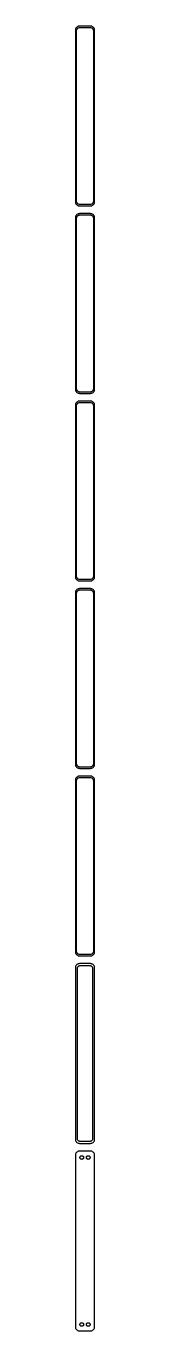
# Model space of a CAD drawing. Header units: metres. Extents: x -11 to 11, y 3180 to 6456.
# Drawn here: x -11 to 11, y 3180 to 4704 of the extents above; entities that cross this region are included whole.
import ezdxf

# ---------------------------------------------------------------- set-up
doc = ezdxf.new("R2010")
doc.units = ezdxf.units.M

msp = doc.modelspace()

# ---------------------------------------------------------------- linework, layer by layer
for p, q in [((-11.2106, 4699.63), (-11.25, 4699)), ((-11.25, 4699), (-11.25, 4499)), ((-11.0929, 4700.24), (-11.2106, 4699.63)), ((-10.8989, 4700.84), (-11.0929, 4700.24)), ((-10.6315, 4701.41), (-10.8989, 4700.84)), ((-10.2951, 4701.94), (-10.6315, 4701.41)), ((-9.89484, 4702.42), (-10.2951, 4701.94)), ((-9.43712, 4702.85), (-9.89484, 4702.42)), ((-9.75, 4698.5), (-9.71844, 4699)), ((-9.75, 4499.5), (-9.75, 4698.5)), ((-9.71844, 4699), (-9.62433, 4699.49)), ((-9.62433, 4699.49), (-9.4691, 4699.97)), ((-9.4691, 4699.97), (-9.25522, 4700.43)), ((-8.92912, 4703.22), (-9.43712, 4702.85)), ((-9.25522, 4700.43), (-8.98605, 4700.85)), ((-8.98605, 4700.85), (-8.66586, 4701.24)), ((-8.37889, 4703.52), (-8.92912, 4703.22)), ((-8.66586, 4701.24), (-8.29968, 4701.58)), ((-7.79507, 4703.76), (-8.37889, 4703.52)), ((-8.29968, 4701.58), (-7.8933, 4701.88)), ((-7.8933, 4701.88), (-7.45311, 4702.12)), ((-7.1869, 4703.91), (-7.79507, 4703.76)), ((-7.45311, 4702.12), (-6.98605, 4702.3)), ((-6.56395, 4703.99), (-7.1869, 4703.91)), ((-6.98605, 4702.3), (-6.49951, 4702.43)), ((6.56395, 4703.99), (-6.56395, 4703.99)), ((-6.49951, 4702.43), (-6.00116, 4702.49)), ((-6.00116, 4702.49), (6.00116, 4702.49)), ((6.00116, 4702.49), (6.49951, 4702.43)), ((6.49951, 4702.43), (6.98605, 4702.3)), ((7.1869, 4703.91), (6.56395, 4703.99)), ((6.98605, 4702.3), (7.45311, 4702.12)), ((7.79507, 4703.76), (7.1869, 4703.91)), ((7.45311, 4702.12), (7.8933, 4701.88)), ((8.37889, 4703.52), (7.79507, 4703.76)), ((7.8933, 4701.88), (8.29968, 4701.58)), ((8.29968, 4701.58), (8.66586, 4701.24)), ((8.92912, 4703.22), (8.37889, 4703.52)), ((8.66586, 4701.24), (8.98605, 4700.85)), ((9.43712, 4702.85), (8.92912, 4703.22)), ((8.98605, 4700.85), (9.25522, 4700.43)), ((9.25522, 4700.43), (9.4691, 4699.97)), ((9.89484, 4702.42), (9.43712, 4702.85)), ((9.4691, 4699.97), (9.62433, 4699.49)), ((9.62433, 4699.49), (9.71844, 4699)), ((9.71844, 4699), (9.75, 4698.5)), ((9.75, 4698.5), (9.75, 4499.5)), ((10.2951, 4701.94), (9.89484, 4702.42)), ((10.6315, 4701.41), (10.2951, 4701.94)), ((10.8989, 4700.84), (10.6315, 4701.41)), ((11.0929, 4700.24), (10.8989, 4700.84)), ((11.2106, 4699.63), (11.0929, 4700.24)), ((11.25, 4699), (11.2106, 4699.63)), ((11.25, 4499), (11.25, 4699)), ((-11.25, 4499), (-11.2106, 4498.37)), ((-11.2106, 4498.37), (-11.0929, 4497.76)), ((-11.0929, 4497.76), (-10.8989, 4497.16)), ((-10.8989, 4497.16), (-10.6315, 4496.59)), ((-10.6315, 4496.59), (-10.2951, 4496.06)), ((-10.2951, 4496.06), (-9.89484, 4495.58)), ((-9.71844, 4499), (-9.75, 4499.5)), ((-9.62433, 4498.51), (-9.71844, 4499)), ((-9.4691, 4498.03), (-9.62433, 4498.51)), ((-9.25522, 4497.57), (-9.4691, 4498.03)), ((-8.98605, 4497.15), (-9.25522, 4497.57)), ((-8.66586, 4496.76), (-8.98605, 4497.15)), ((-8.29968, 4496.42), (-8.66586, 4496.76)), ((-7.8933, 4496.12), (-8.29968, 4496.42)), ((-7.45311, 4495.88), (-7.8933, 4496.12)), ((-6.98605, 4495.7), (-7.45311, 4495.88)), ((7.45311, 4495.88), (6.98605, 4495.7)), ((7.8933, 4496.12), (7.45311, 4495.88)), ((8.29968, 4496.42), (7.8933, 4496.12)), ((8.66586, 4496.76), (8.29968, 4496.42)), ((8.98605, 4497.15), (8.66586, 4496.76)), ((9.25522, 4497.57), (8.98605, 4497.15)), ((9.4691, 4498.03), (9.25522, 4497.57)), ((9.62433, 4498.51), (9.4691, 4498.03)), ((9.71844, 4499), (9.62433, 4498.51)), ((9.75, 4499.5), (9.71844, 4499)), ((9.89484, 4495.58), (10.2951, 4496.06)), ((10.2951, 4496.06), (10.6315, 4496.59)), ((10.6315, 4496.59), (10.8989, 4497.16)), ((10.8989, 4497.16), (11.0929, 4497.76)), ((11.0929, 4497.76), (11.2106, 4498.37)), ((11.2106, 4498.37), (11.25, 4499)), ((-11.2106, 4480.63), (-11.25, 4480)), ((-11.0929, 4481.24), (-11.2106, 4480.63)), ((-10.8989, 4481.84), (-11.0929, 4481.24)), ((-10.6315, 4482.41), (-10.8989, 4481.84)), ((-10.2951, 4482.94), (-10.6315, 4482.41)), ((-9.89484, 4483.42), (-10.2951, 4482.94)), ((-9.89484, 4495.58), (-9.43712, 4495.15)), ((-9.43712, 4483.85), (-9.89484, 4483.42)), ((-9.62433, 4480.49), (-9.4691, 4480.97)), ((-9.4691, 4480.97), (-9.25522, 4481.43)), ((-9.43712, 4495.15), (-8.92912, 4494.78)), ((-8.92912, 4484.22), (-9.43712, 4483.85)), ((-9.25522, 4481.43), (-8.98605, 4481.85)), ((-8.98605, 4481.85), (-8.66586, 4482.24)), ((-8.92912, 4494.78), (-8.37889, 4494.48)), ((-8.37889, 4484.52), (-8.92912, 4484.22)), ((-8.66586, 4482.24), (-8.29968, 4482.58)), ((-8.37889, 4494.48), (-7.79507, 4494.24)), ((-7.79507, 4484.76), (-8.37889, 4484.52)), ((-8.29968, 4482.58), (-7.8933, 4482.88)), ((-7.8933, 4482.88), (-7.45311, 4483.12)), ((-7.79507, 4494.24), (-7.1869, 4494.09)), ((-7.1869, 4484.91), (-7.79507, 4484.76)), ((-7.45311, 4483.12), (-6.98605, 4483.3)), ((-7.1869, 4494.09), (-6.56395, 4494.01)), ((-6.56395, 4484.99), (-7.1869, 4484.91)), ((-6.49951, 4495.57), (-6.98605, 4495.7)), ((-6.98605, 4483.3), (-6.49951, 4483.43)), ((-6.56395, 4494.01), (6.56395, 4494.01)), ((6.56395, 4484.99), (-6.56395, 4484.99)), ((-6.00116, 4495.51), (-6.49951, 4495.57)), ((-6.49951, 4483.43), (-6.00116, 4483.49)), ((6.00116, 4495.51), (-6.00116, 4495.51)), ((-6.00116, 4483.49), (6.00116, 4483.49)), ((6.49951, 4495.57), (6.00116, 4495.51)), ((6.00116, 4483.49), (6.49951, 4483.43)), ((6.98605, 4495.7), (6.49951, 4495.57)), ((6.49951, 4483.43), (6.98605, 4483.3)), ((6.56395, 4494.01), (7.1869, 4494.09)), ((7.1869, 4484.91), (6.56395, 4484.99)), ((6.98605, 4483.3), (7.45311, 4483.12)), ((7.1869, 4494.09), (7.79507, 4494.24)), ((7.79507, 4484.76), (7.1869, 4484.91)), ((7.45311, 4483.12), (7.8933, 4482.88)), ((7.79507, 4494.24), (8.37889, 4494.48)), ((8.37889, 4484.52), (7.79507, 4484.76)), ((7.8933, 4482.88), (8.29968, 4482.58)), ((8.29968, 4482.58), (8.66586, 4482.24)), ((8.37889, 4494.48), (8.92912, 4494.78)), ((8.92912, 4484.22), (8.37889, 4484.52)), ((8.66586, 4482.24), (8.98605, 4481.85)), ((8.92912, 4494.78), (9.43712, 4495.15)), ((9.43712, 4483.85), (8.92912, 4484.22)), ((8.98605, 4481.85), (9.25522, 4481.43)), ((9.25522, 4481.43), (9.4691, 4480.97)), ((9.43712, 4495.15), (9.89484, 4495.58)), ((9.89484, 4483.42), (9.43712, 4483.85)), ((9.4691, 4480.97), (9.62433, 4480.49)), ((10.2951, 4482.94), (9.89484, 4483.42)), ((10.6315, 4482.41), (10.2951, 4482.94)), ((10.8989, 4481.84), (10.6315, 4482.41)), ((11.0929, 4481.24), (10.8989, 4481.84)), ((11.2106, 4480.63), (11.0929, 4481.24)), ((11.25, 4480), (11.2106, 4480.63)), ((-11.25, 4480), (-11.25, 4280)), ((-9.75, 4479.5), (-9.71844, 4480)), ((-9.75, 4280.5), (-9.75, 4479.5)), ((-9.71844, 4480), (-9.62433, 4480.49)), ((9.62433, 4480.49), (9.71844, 4480)), ((9.71844, 4480), (9.75, 4479.5)), ((9.75, 4479.5), (9.75, 4280.5)), ((11.25, 4280), (11.25, 4480)), ((-11.25, 4280), (-11.2106, 4279.37)), ((-11.2106, 4279.37), (-11.0929, 4278.76)), ((-11.0929, 4278.76), (-10.8989, 4278.16)), ((-10.8989, 4278.16), (-10.6315, 4277.59)), ((-10.6315, 4277.59), (-10.2951, 4277.06)), ((-10.2951, 4277.06), (-9.89484, 4276.58)), ((-9.89484, 4276.58), (-9.43712, 4276.15)), ((-9.71844, 4280), (-9.75, 4280.5)), ((-9.62433, 4279.51), (-9.71844, 4280)), ((-9.4691, 4279.03), (-9.62433, 4279.51)), ((-9.25522, 4278.57), (-9.4691, 4279.03)), ((-9.43712, 4276.15), (-8.92912, 4275.78)), ((-8.98605, 4278.15), (-9.25522, 4278.57)), ((-8.66586, 4277.76), (-8.98605, 4278.15)), ((-8.92912, 4275.78), (-8.37889, 4275.48)), ((-8.29968, 4277.42), (-8.66586, 4277.76)), ((-8.37889, 4275.48), (-7.79507, 4275.24)), ((-7.8933, 4277.12), (-8.29968, 4277.42)), ((-7.45311, 4276.88), (-7.8933, 4277.12)), ((-7.79507, 4275.24), (-7.1869, 4275.09)), ((-6.98605, 4276.7), (-7.45311, 4276.88)), ((-7.1869, 4275.09), (-6.56395, 4275.01)), ((-6.49951, 4276.57), (-6.98605, 4276.7)), ((-6.56395, 4275.01), (6.56395, 4275.01)), ((-6.00116, 4276.51), (-6.49951, 4276.57)), ((6.00116, 4276.51), (-6.00116, 4276.51)), ((6.49951, 4276.57), (6.00116, 4276.51)), ((6.98605, 4276.7), (6.49951, 4276.57)), ((6.56395, 4275.01), (7.1869, 4275.09)), ((7.45311, 4276.88), (6.98605, 4276.7)), ((7.1869, 4275.09), (7.79507, 4275.24)), ((7.8933, 4277.12), (7.45311, 4276.88)), ((7.79507, 4275.24), (8.37889, 4275.48)), ((8.29968, 4277.42), (7.8933, 4277.12)), ((8.66586, 4277.76), (8.29968, 4277.42)), ((8.37889, 4275.48), (8.92912, 4275.78)), ((8.98605, 4278.15), (8.66586, 4277.76)), ((8.92912, 4275.78), (9.43712, 4276.15)), ((9.25522, 4278.57), (8.98605, 4278.15)), ((9.4691, 4279.03), (9.25522, 4278.57)), ((9.43712, 4276.15), (9.89484, 4276.58)), ((9.62433, 4279.51), (9.4691, 4279.03)), ((9.71844, 4280), (9.62433, 4279.51)), ((9.75, 4280.5), (9.71844, 4280)), ((9.89484, 4276.58), (10.2951, 4277.06)), ((10.2951, 4277.06), (10.6315, 4277.59)), ((10.6315, 4277.59), (10.8989, 4278.16)), ((10.8989, 4278.16), (11.0929, 4278.76)), ((11.0929, 4278.76), (11.2106, 4279.37)), ((11.2106, 4279.37), (11.25, 4280)), ((-11.2106, 4261.63), (-11.25, 4261)), ((-11.25, 4261), (-11.25, 4061)), ((-11.0929, 4262.24), (-11.2106, 4261.63)), ((-10.8989, 4262.84), (-11.0929, 4262.24)), ((-10.6315, 4263.41), (-10.8989, 4262.84)), ((-10.2951, 4263.94), (-10.6315, 4263.41)), ((-9.89484, 4264.42), (-10.2951, 4263.94)), ((-9.43712, 4264.85), (-9.89484, 4264.42)), ((-9.75, 4260.5), (-9.71844, 4261)), ((-9.75, 4061.5), (-9.75, 4260.5)), ((-9.71844, 4261), (-9.62433, 4261.49)), ((-9.62433, 4261.49), (-9.4691, 4261.97)), ((-9.4691, 4261.97), (-9.25522, 4262.43)), ((-8.92912, 4265.22), (-9.43712, 4264.85)), ((-9.25522, 4262.43), (-8.98605, 4262.85)), ((-8.98605, 4262.85), (-8.66586, 4263.24)), ((-8.37889, 4265.52), (-8.92912, 4265.22)), ((-8.66586, 4263.24), (-8.29968, 4263.58)), ((-7.79507, 4265.76), (-8.37889, 4265.52)), ((-8.29968, 4263.58), (-7.8933, 4263.88)), ((-7.8933, 4263.88), (-7.45311, 4264.12)), ((-7.1869, 4265.91), (-7.79507, 4265.76)), ((-7.45311, 4264.12), (-6.98605, 4264.3)), ((-6.56395, 4265.99), (-7.1869, 4265.91)), ((-6.98605, 4264.3), (-6.49951, 4264.43)), ((6.56395, 4265.99), (-6.56395, 4265.99)), ((-6.49951, 4264.43), (-6.00116, 4264.49)), ((-6.00116, 4264.49), (6.00116, 4264.49)), ((6.00116, 4264.49), (6.49951, 4264.43)), ((6.49951, 4264.43), (6.98605, 4264.3)), ((7.1869, 4265.91), (6.56395, 4265.99)), ((6.98605, 4264.3), (7.45311, 4264.12)), ((7.79507, 4265.76), (7.1869, 4265.91)), ((7.45311, 4264.12), (7.8933, 4263.88)), ((8.37889, 4265.52), (7.79507, 4265.76)), ((7.8933, 4263.88), (8.29968, 4263.58)), ((8.29968, 4263.58), (8.66586, 4263.24)), ((8.92912, 4265.22), (8.37889, 4265.52)), ((8.66586, 4263.24), (8.98605, 4262.85)), ((9.43712, 4264.85), (8.92912, 4265.22)), ((8.98605, 4262.85), (9.25522, 4262.43)), ((9.25522, 4262.43), (9.4691, 4261.97)), ((9.89484, 4264.42), (9.43712, 4264.85)), ((9.4691, 4261.97), (9.62433, 4261.49)), ((9.62433, 4261.49), (9.71844, 4261)), ((9.71844, 4261), (9.75, 4260.5)), ((9.75, 4260.5), (9.75, 4061.5)), ((10.2951, 4263.94), (9.89484, 4264.42)), ((10.6315, 4263.41), (10.2951, 4263.94)), ((10.8989, 4262.84), (10.6315, 4263.41)), ((11.0929, 4262.24), (10.8989, 4262.84)), ((11.2106, 4261.63), (11.0929, 4262.24)), ((11.25, 4261), (11.2106, 4261.63)), ((11.25, 4061), (11.25, 4261)), ((-11.25, 4061), (-11.2106, 4060.37)), ((-11.2106, 4060.37), (-11.0929, 4059.76)), ((-11.0929, 4059.76), (-10.8989, 4059.16)), ((-10.8989, 4059.16), (-10.6315, 4058.59)), ((-10.6315, 4058.59), (-10.2951, 4058.06)), ((-10.2951, 4058.06), (-9.89484, 4057.58)), ((-9.89484, 4057.58), (-9.43712, 4057.15)), ((-9.71844, 4061), (-9.75, 4061.5)), ((-9.62433, 4060.51), (-9.71844, 4061)), ((-9.4691, 4060.03), (-9.62433, 4060.51)), ((-9.25522, 4059.57), (-9.4691, 4060.03)), ((-9.43712, 4057.15), (-8.92912, 4056.78)), ((-8.98605, 4059.15), (-9.25522, 4059.57)), ((-8.66586, 4058.76), (-8.98605, 4059.15)), ((-8.92912, 4056.78), (-8.37889, 4056.48)), ((-8.29968, 4058.42), (-8.66586, 4058.76)), ((-8.37889, 4056.48), (-7.79507, 4056.24)), ((-7.8933, 4058.12), (-8.29968, 4058.42)), ((-7.45311, 4057.88), (-7.8933, 4058.12)), ((-7.79507, 4056.24), (-7.1869, 4056.09)), ((-6.98605, 4057.7), (-7.45311, 4057.88)), ((-7.1869, 4056.09), (-6.56395, 4056.01)), ((-6.49951, 4057.57), (-6.98605, 4057.7)), ((-6.56395, 4056.01), (6.56395, 4056.01)), ((-6.00116, 4057.51), (-6.49951, 4057.57)), ((6.00116, 4057.51), (-6.00116, 4057.51)), ((6.49951, 4057.57), (6.00116, 4057.51)), ((6.98605, 4057.7), (6.49951, 4057.57)), ((6.56395, 4056.01), (7.1869, 4056.09)), ((7.45311, 4057.88), (6.98605, 4057.7)), ((7.1869, 4056.09), (7.79507, 4056.24)), ((7.8933, 4058.12), (7.45311, 4057.88)), ((7.79507, 4056.24), (8.37889, 4056.48)), ((8.29968, 4058.42), (7.8933, 4058.12)), ((8.66586, 4058.76), (8.29968, 4058.42)), ((8.37889, 4056.48), (8.92912, 4056.78)), ((8.98605, 4059.15), (8.66586, 4058.76)), ((8.92912, 4056.78), (9.43712, 4057.15)), ((9.25522, 4059.57), (8.98605, 4059.15)), ((9.4691, 4060.03), (9.25522, 4059.57)), ((9.43712, 4057.15), (9.89484, 4057.58)), ((9.62433, 4060.51), (9.4691, 4060.03)), ((9.71844, 4061), (9.62433, 4060.51)), ((9.75, 4061.5), (9.71844, 4061)), ((9.89484, 4057.58), (10.2951, 4058.06)), ((10.2951, 4058.06), (10.6315, 4058.59)), ((10.6315, 4058.59), (10.8989, 4059.16)), ((10.8989, 4059.16), (11.0929, 4059.76)), ((11.0929, 4059.76), (11.2106, 4060.37)), ((11.2106, 4060.37), (11.25, 4061)), ((-11.2106, 4042.63), (-11.25, 4042)), ((-11.25, 4042), (-11.25, 3842)), ((-11.0929, 4043.24), (-11.2106, 4042.63)), ((-10.8989, 4043.84), (-11.0929, 4043.24)), ((-10.6315, 4044.41), (-10.8989, 4043.84)), ((-10.2951, 4044.94), (-10.6315, 4044.41)), ((-9.89484, 4045.42), (-10.2951, 4044.94)), ((-9.43712, 4045.85), (-9.89484, 4045.42)), ((-9.75, 4041.5), (-9.71844, 4042)), ((-9.75, 3842.5), (-9.75, 4041.5)), ((-9.71844, 4042), (-9.62433, 4042.49)), ((-9.62433, 4042.49), (-9.4691, 4042.97)), ((-9.4691, 4042.97), (-9.25522, 4043.43)), ((-8.92912, 4046.22), (-9.43712, 4045.85)), ((-9.25522, 4043.43), (-8.98605, 4043.85)), ((-8.98605, 4043.85), (-8.66586, 4044.24)), ((-8.37889, 4046.52), (-8.92912, 4046.22)), ((-8.66586, 4044.24), (-8.29968, 4044.58)), ((-7.79507, 4046.76), (-8.37889, 4046.52)), ((-8.29968, 4044.58), (-7.8933, 4044.88)), ((-7.8933, 4044.88), (-7.45311, 4045.12)), ((-7.1869, 4046.91), (-7.79507, 4046.76)), ((-7.45311, 4045.12), (-6.98605, 4045.3)), ((-6.56395, 4046.99), (-7.1869, 4046.91)), ((-6.98605, 4045.3), (-6.49951, 4045.43)), ((6.56395, 4046.99), (-6.56395, 4046.99)), ((-6.49951, 4045.43), (-6.00116, 4045.49)), ((-6.00116, 4045.49), (6.00116, 4045.49)), ((6.00116, 4045.49), (6.49951, 4045.43)), ((6.49951, 4045.43), (6.98605, 4045.3)), ((7.1869, 4046.91), (6.56395, 4046.99)), ((6.98605, 4045.3), (7.45311, 4045.12)), ((7.79507, 4046.76), (7.1869, 4046.91)), ((7.45311, 4045.12), (7.8933, 4044.88)), ((8.37889, 4046.52), (7.79507, 4046.76)), ((7.8933, 4044.88), (8.29968, 4044.58)), ((8.29968, 4044.58), (8.66586, 4044.24)), ((8.92912, 4046.22), (8.37889, 4046.52)), ((8.66586, 4044.24), (8.98605, 4043.85)), ((9.43712, 4045.85), (8.92912, 4046.22)), ((8.98605, 4043.85), (9.25522, 4043.43)), ((9.25522, 4043.43), (9.4691, 4042.97)), ((9.89484, 4045.42), (9.43712, 4045.85)), ((9.4691, 4042.97), (9.62433, 4042.49)), ((9.62433, 4042.49), (9.71844, 4042)), ((9.71844, 4042), (9.75, 4041.5)), ((9.75, 4041.5), (9.75, 3842.5)), ((10.2951, 4044.94), (9.89484, 4045.42)), ((10.6315, 4044.41), (10.2951, 4044.94)), ((10.8989, 4043.84), (10.6315, 4044.41)), ((11.0929, 4043.24), (10.8989, 4043.84)), ((11.2106, 4042.63), (11.0929, 4043.24)), ((11.25, 4042), (11.2106, 4042.63)), ((11.25, 3842), (11.25, 4042)), ((-11.25, 3842), (-11.2106, 3841.37)), ((-11.2106, 3841.37), (-11.0929, 3840.76)), ((-11.0929, 3840.76), (-10.8989, 3840.16)), ((-9.71844, 3842), (-9.75, 3842.5)), ((-9.62433, 3841.51), (-9.71844, 3842)), ((-9.4691, 3841.03), (-9.62433, 3841.51)), ((-9.25522, 3840.57), (-9.4691, 3841.03)), ((-8.98605, 3840.15), (-9.25522, 3840.57)), ((9.25522, 3840.57), (8.98605, 3840.15)), ((9.4691, 3841.03), (9.25522, 3840.57)), ((9.62433, 3841.51), (9.4691, 3841.03)), ((9.71844, 3842), (9.62433, 3841.51)), ((9.75, 3842.5), (9.71844, 3842)), ((10.8989, 3840.16), (11.0929, 3840.76)), ((11.0929, 3840.76), (11.2106, 3841.37)), ((11.2106, 3841.37), (11.25, 3842)), ((-10.8989, 3840.16), (-10.6315, 3839.59)), ((-10.6315, 3825.41), (-10.8989, 3824.84)), ((-10.6315, 3839.59), (-10.2951, 3839.06)), ((-10.2951, 3825.94), (-10.6315, 3825.41)), ((-10.2951, 3839.06), (-9.89484, 3838.58)), ((-9.89484, 3826.42), (-10.2951, 3825.94)), ((-9.89484, 3838.58), (-9.43712, 3838.15)), ((-9.43712, 3826.85), (-9.89484, 3826.42)), ((-9.43712, 3838.15), (-8.92912, 3837.78)), ((-8.92912, 3827.22), (-9.43712, 3826.85)), ((-8.66586, 3839.76), (-8.98605, 3840.15)), ((-8.98605, 3824.85), (-8.66586, 3825.24)), ((-8.92912, 3837.78), (-8.37889, 3837.48)), ((-8.37889, 3827.52), (-8.92912, 3827.22)), ((-8.29968, 3839.42), (-8.66586, 3839.76)), ((-8.66586, 3825.24), (-8.29968, 3825.58)), ((-8.37889, 3837.48), (-7.79507, 3837.24)), ((-7.79507, 3827.76), (-8.37889, 3827.52)), ((-7.8933, 3839.12), (-8.29968, 3839.42)), ((-8.29968, 3825.58), (-7.8933, 3825.88)), ((-7.45311, 3838.88), (-7.8933, 3839.12)), ((-7.8933, 3825.88), (-7.45311, 3826.12)), ((-7.79507, 3837.24), (-7.1869, 3837.09)), ((-7.1869, 3827.91), (-7.79507, 3827.76)), ((-6.98605, 3838.7), (-7.45311, 3838.88)), ((-7.45311, 3826.12), (-6.98605, 3826.3)), ((-7.1869, 3837.09), (-6.56395, 3837.01)), ((-6.56395, 3827.99), (-7.1869, 3827.91)), ((-6.49951, 3838.57), (-6.98605, 3838.7)), ((-6.98605, 3826.3), (-6.49951, 3826.43)), ((-6.56395, 3837.01), (6.56395, 3837.01)), ((6.56395, 3827.99), (-6.56395, 3827.99)), ((-6.00116, 3838.51), (-6.49951, 3838.57)), ((-6.49951, 3826.43), (-6.00116, 3826.49)), ((6.00116, 3838.51), (-6.00116, 3838.51)), ((-6.00116, 3826.49), (6.00116, 3826.49)), ((6.49951, 3838.57), (6.00116, 3838.51)), ((6.00116, 3826.49), (6.49951, 3826.43)), ((6.98605, 3838.7), (6.49951, 3838.57)), ((6.49951, 3826.43), (6.98605, 3826.3)), ((6.56395, 3837.01), (7.1869, 3837.09)), ((7.1869, 3827.91), (6.56395, 3827.99)), ((7.45311, 3838.88), (6.98605, 3838.7)), ((6.98605, 3826.3), (7.45311, 3826.12)), ((7.1869, 3837.09), (7.79507, 3837.24)), ((7.79507, 3827.76), (7.1869, 3827.91)), ((7.8933, 3839.12), (7.45311, 3838.88)), ((7.45311, 3826.12), (7.8933, 3825.88)), ((7.79507, 3837.24), (8.37889, 3837.48)), ((8.37889, 3827.52), (7.79507, 3827.76)), ((8.29968, 3839.42), (7.8933, 3839.12)), ((7.8933, 3825.88), (8.29968, 3825.58)), ((8.66586, 3839.76), (8.29968, 3839.42)), ((8.29968, 3825.58), (8.66586, 3825.24)), ((8.37889, 3837.48), (8.92912, 3837.78)), ((8.92912, 3827.22), (8.37889, 3827.52)), ((8.98605, 3840.15), (8.66586, 3839.76)), ((8.66586, 3825.24), (8.98605, 3824.85)), ((8.92912, 3837.78), (9.43712, 3838.15)), ((9.43712, 3826.85), (8.92912, 3827.22)), ((9.43712, 3838.15), (9.89484, 3838.58)), ((9.89484, 3826.42), (9.43712, 3826.85)), ((9.89484, 3838.58), (10.2951, 3839.06)), ((10.2951, 3825.94), (9.89484, 3826.42)), ((10.2951, 3839.06), (10.6315, 3839.59)), ((10.6315, 3825.41), (10.2951, 3825.94)), ((10.6315, 3839.59), (10.8989, 3840.16)), ((10.8989, 3824.84), (10.6315, 3825.41)), ((-11.2106, 3823.63), (-11.25, 3823)), ((-11.25, 3823), (-11.25, 3623)), ((-11.0929, 3824.24), (-11.2106, 3823.63)), ((-10.8989, 3824.84), (-11.0929, 3824.24)), ((-9.75, 3822.5), (-9.71844, 3823)), ((-9.75, 3623.5), (-9.75, 3822.5)), ((-9.71844, 3823), (-9.62433, 3823.49)), ((-9.62433, 3823.49), (-9.4691, 3823.97)), ((-9.4691, 3823.97), (-9.25522, 3824.43)), ((-9.25522, 3824.43), (-8.98605, 3824.85)), ((8.98605, 3824.85), (9.25522, 3824.43)), ((9.25522, 3824.43), (9.4691, 3823.97)), ((9.4691, 3823.97), (9.62433, 3823.49)), ((9.62433, 3823.49), (9.71844, 3823)), ((9.71844, 3823), (9.75, 3822.5)), ((9.75, 3822.5), (9.75, 3623.5)), ((11.0929, 3824.24), (10.8989, 3824.84)), ((11.2106, 3823.63), (11.0929, 3824.24)), ((11.25, 3823), (11.2106, 3823.63)), ((11.25, 3623), (11.25, 3823)), ((-11.25, 3623), (-11.2106, 3622.37)), ((-11.2106, 3622.37), (-11.0929, 3621.76)), ((-11.0929, 3621.76), (-10.8989, 3621.16)), ((-10.8989, 3621.16), (-10.6315, 3620.59)), ((-10.6315, 3620.59), (-10.2951, 3620.06)), ((-10.2951, 3620.06), (-9.89484, 3619.58)), ((-9.89484, 3619.58), (-9.43712, 3619.15)), ((-9.71844, 3623), (-9.75, 3623.5)), ((-9.62433, 3622.51), (-9.71844, 3623)), ((-9.4691, 3622.03), (-9.62433, 3622.51)), ((-9.25522, 3621.57), (-9.4691, 3622.03)), ((-9.43712, 3619.15), (-8.92912, 3618.78)), ((-8.98605, 3621.15), (-9.25522, 3621.57)), ((-8.66586, 3620.76), (-8.98605, 3621.15)), ((-8.92912, 3618.78), (-8.37889, 3618.48)), ((-8.29968, 3620.42), (-8.66586, 3620.76)), ((-8.37889, 3618.48), (-7.79507, 3618.24)), ((-7.8933, 3620.12), (-8.29968, 3620.42)), ((-7.45311, 3619.88), (-7.8933, 3620.12)), ((-7.79507, 3618.24), (-7.1869, 3618.09)), ((-6.98605, 3619.7), (-7.45311, 3619.88)), ((-7.1869, 3618.09), (-6.56395, 3618.01)), ((-6.49951, 3619.57), (-6.98605, 3619.7)), ((-6.56395, 3618.01), (6.56395, 3618.01)), ((-6.00116, 3619.51), (-6.49951, 3619.57)), ((6.00116, 3619.51), (-6.00116, 3619.51)), ((6.49951, 3619.57), (6.00116, 3619.51)), ((6.98605, 3619.7), (6.49951, 3619.57)), ((6.56395, 3618.01), (7.1869, 3618.09)), ((7.45311, 3619.88), (6.98605, 3619.7)), ((7.1869, 3618.09), (7.79507, 3618.24)), ((7.8933, 3620.12), (7.45311, 3619.88)), ((7.79507, 3618.24), (8.37889, 3618.48)), ((8.29968, 3620.42), (7.8933, 3620.12)), ((8.66586, 3620.76), (8.29968, 3620.42)), ((8.37889, 3618.48), (8.92912, 3618.78)), ((8.98605, 3621.15), (8.66586, 3620.76)), ((8.92912, 3618.78), (9.43712, 3619.15)), ((9.25522, 3621.57), (8.98605, 3621.15)), ((9.4691, 3622.03), (9.25522, 3621.57)), ((9.43712, 3619.15), (9.89484, 3619.58)), ((9.62433, 3622.51), (9.4691, 3622.03)), ((9.71844, 3623), (9.62433, 3622.51)), ((9.75, 3623.5), (9.71844, 3623)), ((9.89484, 3619.58), (10.2951, 3620.06)), ((10.2951, 3620.06), (10.6315, 3620.59)), ((10.6315, 3620.59), (10.8989, 3621.16)), ((10.8989, 3621.16), (11.0929, 3621.76)), ((11.0929, 3621.76), (11.2106, 3622.37)), ((11.2106, 3622.37), (11.25, 3623)), ((-11.2106, 3604.63), (-11.25, 3604)), ((-11.25, 3604), (-11.25, 3404)), ((-11.0929, 3605.24), (-11.2106, 3604.63)), ((-10.8989, 3605.84), (-11.0929, 3605.24)), ((-10.6315, 3606.41), (-10.8989, 3605.84)), ((-10.2951, 3606.94), (-10.6315, 3606.41)), ((-9.89484, 3607.42), (-10.2951, 3606.94)), ((-9.43712, 3607.85), (-9.89484, 3607.42)), ((-8.92912, 3608.22), (-9.43712, 3607.85)), ((-8.37889, 3608.52), (-8.92912, 3608.22)), ((-8.86292, 3603.5), (-8.83836, 3603.89)), ((-8.86292, 3404.5), (-8.86292, 3603.5)), ((-8.83836, 3603.89), (-8.76512, 3604.27)), ((-8.76512, 3604.27), (-8.64432, 3604.65)), ((-8.64432, 3604.65), (-8.47786, 3605)), ((-8.47786, 3605), (-8.2684, 3605.33)), ((-7.79507, 3608.76), (-8.37889, 3608.52)), ((-8.2684, 3605.33), (-8.01921, 3605.63)), ((-8.01921, 3605.63), (-7.73424, 3605.9)), ((-7.1869, 3608.91), (-7.79507, 3608.76)), ((-7.73424, 3605.9), (-7.41798, 3606.13)), ((-7.41798, 3606.13), (-7.07541, 3606.32)), ((-6.56395, 3608.99), (-7.1869, 3608.91)), ((-7.07541, 3606.32), (-6.71194, 3606.46)), ((-6.71194, 3606.46), (-6.3333, 3606.56)), ((6.56395, 3608.99), (-6.56395, 3608.99)), ((-6.3333, 3606.56), (-5.94545, 3606.61)), ((-5.94545, 3606.61), (5.94545, 3606.61)), ((5.94545, 3606.61), (6.3333, 3606.56)), ((6.3333, 3606.56), (6.71194, 3606.46)), ((7.1869, 3608.91), (6.56395, 3608.99)), ((6.71194, 3606.46), (7.07541, 3606.32)), ((7.07541, 3606.32), (7.41798, 3606.13)), ((7.79507, 3608.76), (7.1869, 3608.91)), ((7.41798, 3606.13), (7.73424, 3605.9)), ((7.73424, 3605.9), (8.01921, 3605.63)), ((8.37889, 3608.52), (7.79507, 3608.76)), ((8.01921, 3605.63), (8.2684, 3605.33)), ((8.2684, 3605.33), (8.47786, 3605)), ((8.92912, 3608.22), (8.37889, 3608.52)), ((8.47786, 3605), (8.64432, 3604.65)), ((8.64432, 3604.65), (8.76512, 3604.27)), ((8.76512, 3604.27), (8.83836, 3603.89)), ((8.83836, 3603.89), (8.86292, 3603.5)), ((8.86292, 3603.5), (8.86292, 3404.5)), ((9.43712, 3607.85), (8.92912, 3608.22)), ((9.89484, 3607.42), (9.43712, 3607.85)), ((10.2951, 3606.94), (9.89484, 3607.42)), ((10.6315, 3606.41), (10.2951, 3606.94)), ((10.8989, 3605.84), (10.6315, 3606.41)), ((11.0929, 3605.24), (10.8989, 3605.84)), ((11.2106, 3604.63), (11.0929, 3605.24)), ((11.25, 3604), (11.2106, 3604.63)), ((11.25, 3404), (11.25, 3604)), ((-11.25, 3404), (-11.2106, 3403.37)), ((-11.2106, 3403.37), (-11.0929, 3402.76)), ((-11.0929, 3402.76), (-10.8989, 3402.16)), ((-10.8989, 3402.16), (-10.6315, 3401.59)), ((-10.6315, 3401.59), (-10.2951, 3401.06)), ((-10.2951, 3401.06), (-9.89484, 3400.58)), ((-9.89484, 3400.58), (-9.43712, 3400.15)), ((-9.43712, 3400.15), (-8.92912, 3399.78)), ((-8.92912, 3399.78), (-8.37889, 3399.48)), ((-8.83836, 3404.11), (-8.86292, 3404.5)), ((-8.76512, 3403.73), (-8.83836, 3404.11)), ((-8.64432, 3403.35), (-8.76512, 3403.73)), ((-8.47786, 3403), (-8.64432, 3403.35)), ((-8.2684, 3402.67), (-8.47786, 3403)), ((-8.37889, 3399.48), (-7.79507, 3399.24)), ((-8.01921, 3402.37), (-8.2684, 3402.67)), ((-7.73424, 3402.1), (-8.01921, 3402.37)), ((-7.79507, 3399.24), (-7.1869, 3399.09)), ((-7.41798, 3401.87), (-7.73424, 3402.1)), ((-7.07541, 3401.68), (-7.41798, 3401.87)), ((-7.1869, 3399.09), (-6.56395, 3399.01)), ((-6.71194, 3401.54), (-7.07541, 3401.68)), ((-6.3333, 3401.44), (-6.71194, 3401.54)), ((-6.56395, 3399.01), (6.56395, 3399.01)), ((-5.94545, 3401.39), (-6.3333, 3401.44)), ((5.94545, 3401.39), (-5.94545, 3401.39)), ((6.3333, 3401.44), (5.94545, 3401.39)), ((6.71194, 3401.54), (6.3333, 3401.44)), ((6.56395, 3399.01), (7.1869, 3399.09)), ((7.07541, 3401.68), (6.71194, 3401.54)), ((7.41798, 3401.87), (7.07541, 3401.68)), ((7.1869, 3399.09), (7.79507, 3399.24)), ((7.73424, 3402.1), (7.41798, 3401.87)), ((8.01921, 3402.37), (7.73424, 3402.1)), ((7.79507, 3399.24), (8.37889, 3399.48)), ((8.2684, 3402.67), (8.01921, 3402.37)), ((8.47786, 3403), (8.2684, 3402.67)), ((8.37889, 3399.48), (8.92912, 3399.78)), ((8.64432, 3403.35), (8.47786, 3403)), ((8.76512, 3403.73), (8.64432, 3403.35)), ((8.83836, 3404.11), (8.76512, 3403.73)), ((8.86292, 3404.5), (8.83836, 3404.11)), ((8.92912, 3399.78), (9.43712, 3400.15)), ((9.43712, 3400.15), (9.89484, 3400.58)), ((9.89484, 3400.58), (10.2951, 3401.06)), ((10.2951, 3401.06), (10.6315, 3401.59)), ((10.6315, 3401.59), (10.8989, 3402.16)), ((10.8989, 3402.16), (11.0929, 3402.76)), ((11.0929, 3402.76), (11.2106, 3403.37)), ((11.2106, 3403.37), (11.25, 3404)), ((-11.2106, 3385.63), (-11.25, 3385)), ((-11.25, 3385), (-11.25, 3185)), ((-11.0929, 3386.24), (-11.2106, 3385.63)), ((-10.8989, 3386.84), (-11.0929, 3386.24)), ((-10.6315, 3387.41), (-10.8989, 3386.84)), ((-10.2951, 3387.94), (-10.6315, 3387.41)), ((-9.89484, 3388.42), (-10.2951, 3387.94)), ((-9.43712, 3388.85), (-9.89484, 3388.42)), ((-8.92912, 3389.22), (-9.43712, 3388.85)), ((-8.37889, 3389.52), (-8.92912, 3389.22)), ((-7.79507, 3389.76), (-8.37889, 3389.52)), ((-7.1869, 3389.91), (-7.79507, 3389.76)), ((-6.56395, 3389.99), (-7.1869, 3389.91)), ((6.56395, 3389.99), (-6.56395, 3389.99)), ((-5.81821, 3383.03), (-5.73534, 3383.29)), ((-5.73534, 3383.29), (-5.62117, 3383.53)), ((-5.62117, 3383.53), (-5.47748, 3383.76)), ((-5.47748, 3383.76), (-5.30655, 3383.96)), ((-5.30655, 3383.96), (-5.11108, 3384.15)), ((-5.11108, 3384.15), (-4.89413, 3384.3)), ((-4.89413, 3384.3), (-4.65915, 3384.43)), ((-4.65915, 3384.43), (-4.40984, 3384.53)), ((-4.40984, 3384.53), (-4.1501, 3384.6)), ((-4.1501, 3384.6), (-3.88406, 3384.63)), ((-3.88406, 3384.63), (-3.61592, 3384.63)), ((-3.61592, 3384.63), (-3.34988, 3384.6)), ((-3.34988, 3384.6), (-3.09015, 3384.53)), ((-3.09015, 3384.53), (-2.84084, 3384.43)), ((-2.84084, 3384.43), (-2.60585, 3384.3)), ((-2.60585, 3384.3), (-2.3889, 3384.15)), ((-2.3889, 3384.15), (-2.19344, 3383.96)), ((-2.19344, 3383.96), (-2.02251, 3383.76)), ((-2.02251, 3383.76), (-1.87881, 3383.53)), ((-1.87881, 3383.53), (-1.76465, 3383.29)), ((-1.76465, 3383.29), (-1.68178, 3383.03)), ((1.68178, 3383.03), (1.76465, 3383.29)), ((1.76465, 3383.29), (1.87881, 3383.53)), ((1.87881, 3383.53), (2.02251, 3383.76)), ((2.02251, 3383.76), (2.19344, 3383.96)), ((2.19344, 3383.96), (2.3889, 3384.15)), ((2.3889, 3384.15), (2.60585, 3384.3)), ((2.60585, 3384.3), (2.84084, 3384.43)), ((2.84084, 3384.43), (3.09015, 3384.53)), ((3.09015, 3384.53), (3.34988, 3384.6)), ((3.34988, 3384.6), (3.61592, 3384.63)), ((3.61592, 3384.63), (3.88406, 3384.63)), ((3.88406, 3384.63), (4.1501, 3384.6)), ((4.1501, 3384.6), (4.40984, 3384.53)), ((4.40984, 3384.53), (4.65915, 3384.43)), ((4.65915, 3384.43), (4.89413, 3384.3)), ((4.89413, 3384.3), (5.11108, 3384.15)), ((5.11108, 3384.15), (5.30655, 3383.96)), ((5.30655, 3383.96), (5.47748, 3383.76)), ((5.47748, 3383.76), (5.62117, 3383.53)), ((5.62117, 3383.53), (5.73534, 3383.29)), ((5.73534, 3383.29), (5.81821, 3383.03)), ((7.1869, 3389.91), (6.56395, 3389.99)), ((7.79507, 3389.76), (7.1869, 3389.91)), ((8.37889, 3389.52), (7.79507, 3389.76)), ((8.92912, 3389.22), (8.37889, 3389.52)), ((9.43712, 3388.85), (8.92912, 3389.22)), ((9.89484, 3388.42), (9.43712, 3388.85)), ((10.2951, 3387.94), (9.89484, 3388.42)), ((10.6315, 3387.41), (10.2951, 3387.94)), ((10.8989, 3386.84), (10.6315, 3387.41)), ((11.0929, 3386.24), (10.8989, 3386.84)), ((11.2106, 3385.63), (11.0929, 3386.24)), ((11.25, 3385), (11.2106, 3385.63)), ((11.25, 3185), (11.25, 3385)), ((-5.88528, 3382.5), (-5.86845, 3382.77)), ((-5.86845, 3382.23), (-5.88528, 3382.5)), ((-5.86845, 3382.77), (-5.81821, 3383.03)), ((-5.81821, 3381.97), (-5.86845, 3382.23)), ((-5.73534, 3381.71), (-5.81821, 3381.97)), ((-5.62117, 3381.47), (-5.73534, 3381.71)), ((-5.47748, 3381.24), (-5.62117, 3381.47)), ((-5.30655, 3381.04), (-5.47748, 3381.24)), ((-5.11108, 3380.85), (-5.30655, 3381.04)), ((-4.89413, 3380.7), (-5.11108, 3380.85)), ((-4.65915, 3380.57), (-4.89413, 3380.7)), ((-4.40984, 3380.47), (-4.65915, 3380.57)), ((-4.1501, 3380.4), (-4.40984, 3380.47)), ((-3.88406, 3380.37), (-4.1501, 3380.4)), ((-3.61592, 3380.37), (-3.88406, 3380.37)), ((-3.34988, 3380.4), (-3.61592, 3380.37)), ((-3.09015, 3380.47), (-3.34988, 3380.4)), ((-2.84084, 3380.57), (-3.09015, 3380.47)), ((-2.60585, 3380.7), (-2.84084, 3380.57)), ((-2.3889, 3380.85), (-2.60585, 3380.7)), ((-2.19344, 3381.04), (-2.3889, 3380.85)), ((-2.02251, 3381.24), (-2.19344, 3381.04)), ((-1.87881, 3381.47), (-2.02251, 3381.24)), ((-1.76465, 3381.71), (-1.87881, 3381.47)), ((-1.68178, 3381.97), (-1.76465, 3381.71)), ((-1.68178, 3383.03), (-1.63153, 3382.77)), ((-1.63153, 3382.23), (-1.68178, 3381.97)), ((-1.63153, 3382.77), (-1.6147, 3382.5)), ((-1.6147, 3382.5), (-1.63153, 3382.23)), ((1.6147, 3382.5), (1.63153, 3382.77)), ((1.63153, 3382.23), (1.6147, 3382.5)), ((1.63153, 3382.77), (1.68178, 3383.03)), ((1.68178, 3381.97), (1.63153, 3382.23)), ((1.76465, 3381.71), (1.68178, 3381.97)), ((1.87881, 3381.47), (1.76465, 3381.71)), ((2.02251, 3381.24), (1.87881, 3381.47)), ((2.19344, 3381.04), (2.02251, 3381.24)), ((2.3889, 3380.85), (2.19344, 3381.04)), ((2.60585, 3380.7), (2.3889, 3380.85)), ((2.84084, 3380.57), (2.60585, 3380.7)), ((3.09015, 3380.47), (2.84084, 3380.57)), ((3.34988, 3380.4), (3.09015, 3380.47)), ((3.61592, 3380.37), (3.34988, 3380.4)), ((3.88406, 3380.37), (3.61592, 3380.37)), ((4.1501, 3380.4), (3.88406, 3380.37)), ((4.40984, 3380.47), (4.1501, 3380.4)), ((4.65915, 3380.57), (4.40984, 3380.47)), ((4.89413, 3380.7), (4.65915, 3380.57)), ((5.11108, 3380.85), (4.89413, 3380.7)), ((5.30655, 3381.04), (5.11108, 3380.85)), ((5.47748, 3381.24), (5.30655, 3381.04)), ((5.62117, 3381.47), (5.47748, 3381.24)), ((5.73534, 3381.71), (5.62117, 3381.47)), ((5.81821, 3381.97), (5.73534, 3381.71)), ((5.81821, 3383.03), (5.86845, 3382.77)), ((5.86845, 3382.23), (5.81821, 3381.97)), ((5.86845, 3382.77), (5.88528, 3382.5)), ((5.88528, 3382.5), (5.86845, 3382.23)), ((-5.88528, 3187.5), (-5.86845, 3187.77)), ((-5.86845, 3187.23), (-5.88528, 3187.5)), ((-5.86845, 3187.77), (-5.81821, 3188.03)), ((-5.81821, 3186.97), (-5.86845, 3187.23)), ((-5.81821, 3188.03), (-5.73534, 3188.29)), ((-5.73534, 3186.71), (-5.81821, 3186.97)), ((-5.73534, 3188.29), (-5.62117, 3188.53)), ((-5.62117, 3186.47), (-5.73534, 3186.71)), ((-5.62117, 3188.53), (-5.47748, 3188.76)), ((-5.47748, 3186.24), (-5.62117, 3186.47)), ((-5.47748, 3188.76), (-5.30655, 3188.96)), ((-5.30655, 3186.04), (-5.47748, 3186.24)), ((-5.30655, 3188.96), (-5.11108, 3189.15)), ((-5.11108, 3185.85), (-5.30655, 3186.04)), ((-5.11108, 3189.15), (-4.89413, 3189.3)), ((-4.89413, 3185.7), (-5.11108, 3185.85)), ((-4.89413, 3189.3), (-4.65915, 3189.43)), ((-4.65915, 3185.57), (-4.89413, 3185.7)), ((-4.65915, 3189.43), (-4.40984, 3189.53)), ((-4.40984, 3185.47), (-4.65915, 3185.57)), ((-4.40984, 3189.53), (-4.1501, 3189.6)), ((-4.1501, 3185.4), (-4.40984, 3185.47)), ((-4.1501, 3189.6), (-3.88406, 3189.63)), ((-3.88406, 3185.37), (-4.1501, 3185.4)), ((-3.88406, 3189.63), (-3.61592, 3189.63)), ((-3.61592, 3185.37), (-3.88406, 3185.37)), ((-3.61592, 3189.63), (-3.34988, 3189.6)), ((-3.34988, 3185.4), (-3.61592, 3185.37)), ((-3.34988, 3189.6), (-3.09015, 3189.53)), ((-3.09015, 3185.47), (-3.34988, 3185.4)), ((-3.09015, 3189.53), (-2.84084, 3189.43)), ((-2.84084, 3185.57), (-3.09015, 3185.47)), ((-2.84084, 3189.43), (-2.60585, 3189.3)), ((-2.60585, 3185.7), (-2.84084, 3185.57)), ((-2.60585, 3189.3), (-2.3889, 3189.15)), ((-2.3889, 3185.85), (-2.60585, 3185.7)), ((-2.3889, 3189.15), (-2.19344, 3188.96)), ((-2.19344, 3186.04), (-2.3889, 3185.85)), ((-2.19344, 3188.96), (-2.02251, 3188.76)), ((-2.02251, 3186.24), (-2.19344, 3186.04)), ((-2.02251, 3188.76), (-1.87881, 3188.53)), ((-1.87881, 3186.47), (-2.02251, 3186.24)), ((-1.87881, 3188.53), (-1.76465, 3188.29)), ((-1.76465, 3186.71), (-1.87881, 3186.47)), ((-1.76465, 3188.29), (-1.68178, 3188.03)), ((-1.68178, 3186.97), (-1.76465, 3186.71)), ((-1.68178, 3188.03), (-1.63153, 3187.77)), ((-1.63153, 3187.23), (-1.68178, 3186.97)), ((-1.63153, 3187.77), (-1.6147, 3187.5)), ((-1.6147, 3187.5), (-1.63153, 3187.23)), ((1.6147, 3187.5), (1.63153, 3187.77)), ((1.63153, 3187.23), (1.6147, 3187.5)), ((1.63153, 3187.77), (1.68178, 3188.03)), ((1.68178, 3186.97), (1.63153, 3187.23)), ((1.68178, 3188.03), (1.76465, 3188.29)), ((1.76465, 3186.71), (1.68178, 3186.97)), ((1.76465, 3188.29), (1.87881, 3188.53)), ((1.87881, 3186.47), (1.76465, 3186.71)), ((1.87881, 3188.53), (2.02251, 3188.76)), ((2.02251, 3186.24), (1.87881, 3186.47)), ((2.02251, 3188.76), (2.19344, 3188.96)), ((2.19344, 3186.04), (2.02251, 3186.24)), ((2.19344, 3188.96), (2.3889, 3189.15)), ((2.3889, 3185.85), (2.19344, 3186.04)), ((2.3889, 3189.15), (2.60585, 3189.3)), ((2.60585, 3185.7), (2.3889, 3185.85)), ((2.60585, 3189.3), (2.84084, 3189.43)), ((2.84084, 3185.57), (2.60585, 3185.7)), ((2.84084, 3189.43), (3.09015, 3189.53)), ((3.09015, 3185.47), (2.84084, 3185.57)), ((3.09015, 3189.53), (3.34988, 3189.6)), ((3.34988, 3185.4), (3.09015, 3185.47)), ((3.34988, 3189.6), (3.61592, 3189.63)), ((3.61592, 3185.37), (3.34988, 3185.4)), ((3.61592, 3189.63), (3.88406, 3189.63)), ((3.88406, 3185.37), (3.61592, 3185.37)), ((3.88406, 3189.63), (4.1501, 3189.6)), ((4.1501, 3185.4), (3.88406, 3185.37)), ((4.1501, 3189.6), (4.40984, 3189.53)), ((4.40984, 3185.47), (4.1501, 3185.4)), ((4.40984, 3189.53), (4.65915, 3189.43)), ((4.65915, 3185.57), (4.40984, 3185.47)), ((4.65915, 3189.43), (4.89413, 3189.3)), ((4.89413, 3185.7), (4.65915, 3185.57)), ((4.89413, 3189.3), (5.11108, 3189.15)), ((5.11108, 3185.85), (4.89413, 3185.7)), ((5.11108, 3189.15), (5.30655, 3188.96)), ((5.30655, 3186.04), (5.11108, 3185.85)), ((5.30655, 3188.96), (5.47748, 3188.76)), ((5.47748, 3186.24), (5.30655, 3186.04)), ((5.47748, 3188.76), (5.62117, 3188.53)), ((5.62117, 3186.47), (5.47748, 3186.24)), ((5.62117, 3188.53), (5.73534, 3188.29)), ((5.73534, 3186.71), (5.62117, 3186.47)), ((5.73534, 3188.29), (5.81821, 3188.03)), ((5.81821, 3186.97), (5.73534, 3186.71)), ((5.81821, 3188.03), (5.86845, 3187.77)), ((5.86845, 3187.23), (5.81821, 3186.97)), ((5.86845, 3187.77), (5.88528, 3187.5)), ((5.88528, 3187.5), (5.86845, 3187.23)), ((-11.25, 3185), (-11.2106, 3184.37)), ((-11.2106, 3184.37), (-11.0929, 3183.76)), ((-11.0929, 3183.76), (-10.8989, 3183.16)), ((-10.8989, 3183.16), (-10.6315, 3182.59)), ((-10.6315, 3182.59), (-10.2951, 3182.06)), ((-10.2951, 3182.06), (-9.89484, 3181.58)), ((-9.89484, 3181.58), (-9.43712, 3181.15)), ((-9.43712, 3181.15), (-8.92912, 3180.78)), ((-8.92912, 3180.78), (-8.37889, 3180.48)), ((-8.37889, 3180.48), (-7.79507, 3180.24)), ((-7.79507, 3180.24), (-7.1869, 3180.09)), ((-7.1869, 3180.09), (-6.56395, 3180.01)), ((-6.56395, 3180.01), (6.56395, 3180.01)), ((6.56395, 3180.01), (7.1869, 3180.09)), ((7.1869, 3180.09), (7.79507, 3180.24)), ((7.79507, 3180.24), (8.37889, 3180.48)), ((8.37889, 3180.48), (8.92912, 3180.78)), ((8.92912, 3180.78), (9.43712, 3181.15)), ((9.43712, 3181.15), (9.89484, 3181.58)), ((9.89484, 3181.58), (10.2951, 3182.06)), ((10.2951, 3182.06), (10.6315, 3182.59)), ((10.6315, 3182.59), (10.8989, 3183.16)), ((10.8989, 3183.16), (11.0929, 3183.76)), ((11.0929, 3183.76), (11.2106, 3184.37)), ((11.2106, 3184.37), (11.25, 3185))]:
    msp.add_line(p, q)

doc.saveas('drawing.dxf')
